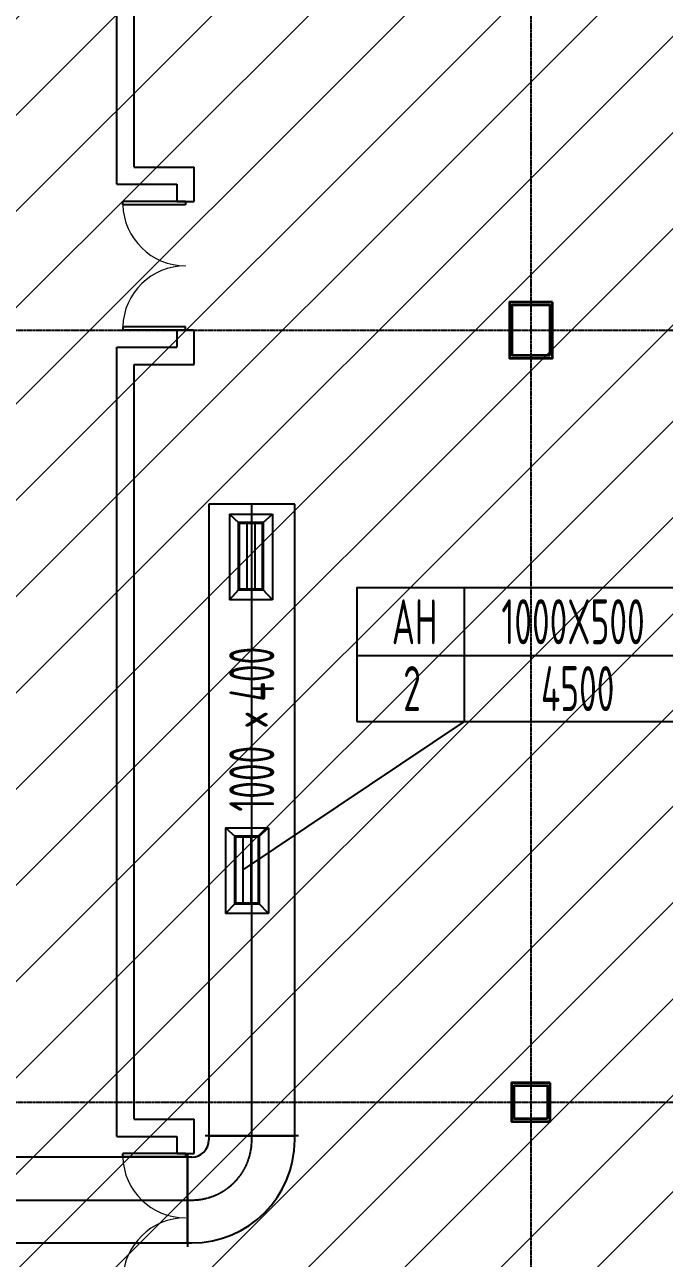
# Model space of a CAD drawing. Extents: x -20827274 to 1300756471, y -549375 to 3431892.
# Drawn here: x -60108 to -52654, y -213082 to -198699 of the extents above; entities that cross this region are included whole.
import ezdxf

# ---------------------------------------------------------------- set-up
doc = ezdxf.new("R2010")
doc.units = 0
doc.header["$LTSCALE"] = 10
for name, pattern in [('CENTER2', [1.125, 0.75, -0.125, 0.125, -0.125]), ('暖附图底图$0$DASH', [0.35, 0.25, -0.1]), ('暖附图底图$0$DOTE', [2.42, 2, -0.2, 0.02, -0.2])]:
    doc.linetypes.add(name, pattern=pattern)
for name, color, linetype in [('1-zs', 3, 'Continuous'), ('1-暖通标注', 4, 'Continuous'), ('1-标注暖通', 4, 'Continuous'), ('DUCT-排风中心线', 5, 'CENTER2'), ('DUCT-排风标注', 3, 'Continuous'), ('DUCT-排风法兰', 2, 'Continuous'), ('DUCT-排风管', 31, 'Continuous'), ('DUCT-排风管端线', 2, 'Continuous'), ('DUCT-排风风口', 7, 'Continuous'), ('暖附图底图$0$1-标注暖通', 8, 'Continuous'), ('暖附图底图$0$A-WALL', 8, 'Continuous'), ('暖附图底图$0$DOOR_FIRE', 8, 'Continuous'), ('暖附图底图$0$DOTE', 8, 'Continuous')]:
    doc.layers.add(name, color=color, linetype=linetype)
doc.layers.add('F-非人防区', color=105, linetype='Continuous', lineweight=15)
doc.layers.add('暖附图底图$0$钢柱', color=8, linetype='Continuous', lineweight=35)
doc.styles.add('8B2_02', font='tssdeng.shx', dxfattribs={"width": 0.6, "bigfont": 'TSSDCHN.shx'})

# ---------------------------------------------------------------- blocks, each defined once
blk = doc.blocks.new('$风口$00000108')
for p, q in [((-250, 135), (-190, 75)), ((-250, -135), (-250, 135)), ((250, 135), (200, 75)), ((250, 135), (250, -135)), ((200, 25), (-190, 25)), ((200, -25), (-190, -25)), ((-250, -135), (-190, -75)), ((250, -135), (-250, -135)), ((200, -75), (250, -135))]:
    blk.add_line(p, q)
at = {"linetype": 'Continuous'}
blk.add_line((250, 135), (-250, 135), dxfattribs=at)
at = {"lineweight": 40}
for p, q in [((-190, 75), (200, 75)), ((-190, -75), (-190, 75)), ((200, 75), (200, -75)), ((-190, -75), (200, -75))]:
    blk.add_line(p, q, dxfattribs=at)
blk = doc.blocks.new('暖附图底图$0$A$C00330F2E')
at = {"layer": '暖附图底图$0$钢柱', "color": 4, "lineweight": 35}
for points in [[(18100, -27000), (17600, -27000), (17600, -27650), (18100, -27650)], [(18070, -27620), (17630, -27620), (17630, -27030), (18070, -27030)], [(18075, -36100), (17625, -36100), (17625, -36550), (18075, -36550)], [(18045, -36520), (17655, -36520), (17655, -36130), (18045, -36130)]]:
    blk.add_lwpolyline(points, close=True, dxfattribs=at)
blk = doc.blocks.new('暖附图底图$0$$DorLib2D$00000002')
for p, q in [((-0.5, 0), (-0.5, 0.4875)), ((-0.475, 0.4875), (-0.5, 0.4875)), ((-0.475, 0), (-0.475, 0.4875)), ((0.475, 0), (0.475, 0.4875)), ((0.475, 0.4875), (0.5, 0.4875)), ((0.5, 0), (0.5, 0.4875)), ((-0.5, 0), (-0.475, 0)), ((0.5, 0), (0.475, 0))]:
    blk.add_line(p, q)
at = {"lineweight": 13}
for centre, start, end in [((-0.4875, 0), 0, 88.53072), ((0.4875, 0), 91.46928, 180)]:
    blk.add_arc(centre, 0.4875, start, end, dxfattribs=at)
blk = doc.blocks.new('暖附图底图$0$AFSFCS')
at = {"layer": '暖附图底图$0$A-WALL'}
for p, q in [((-59033.6, -200560.4), (-59033.6, -193360.4)), ((-58833.6, -200360.4), (-58833.6, -193560.4)), ((-58833.6, -200360.4), (-58133.6, -200360.4)), ((-58133.6, -200760.4), (-58133.6, -200360.4)), ((-59033.6, -200560.4), (-58333.6, -200560.4)), ((-58333.6, -200560.4), (-58333.6, -200760.4)), ((-58333.6, -200760.4), (-58133.6, -200760.4)), ((-58133.6, -202260.4), (-58333.6, -202260.4)), ((-58333.6, -202260.4), (-58333.6, -202460.4)), ((-58133.6, -202660.4), (-58133.6, -202260.4)), ((-59033.6, -211660.4), (-59033.6, -202460.4)), ((-59033.6, -202460.4), (-58333.6, -202460.4)), ((-58833.6, -211460.4), (-58833.6, -202660.4)), ((-58833.6, -202660.4), (-58133.6, -202660.4)), ((-58833.6, -211460.4), (-58133.6, -211460.4)), ((-58133.6, -211860.4), (-58133.6, -211460.4)), ((-59033.6, -211660.4), (-58333.6, -211660.4)), ((-58333.6, -211660.4), (-58333.6, -211860.4)), ((-58333.6, -211860.4), (-58133.6, -211860.4))]:
    blk.add_line(p, q, dxfattribs=at)
at = {"layer": '暖附图底图$0$DOTE', "color": 16, "linetype": '暖附图底图$0$DOTE', "ltscale": 1.5}
for p, q in [((-54208.6, -155629.3), (-54208.6, -385768.2)), ((-113117.3, -202260.4), (10791.4, -202260.4)), ((-113117.3, -211260.4), (10791.4, -211260.4))]:
    blk.add_line(p, q, dxfattribs=at)
blk.add_blockref('暖附图底图$0$A$C00330F2E', (-72058.6, -174935.4))
at = {"layer": '暖附图底图$0$DOOR_FIRE', "xscale": 1500, "yscale": 1500, "zscale": 200, "rotation": 90}
for p in [(-58233.6, -201510.4), (-58233.6, -212610.4)]:
    blk.add_blockref('暖附图底图$0$$DorLib2D$00000002', p, dxfattribs=at)
blk = doc.blocks.new('暖附图底图')
at = {"layer": '暖附图底图$0$1-标注暖通', "linetype": '暖附图底图$0$DASH'}
blk.add_blockref('暖附图底图$0$AFSFCS', (500000, 0), dxfattribs=at)

msp = doc.modelspace()

# ---------------------------------------------------------------- hatches: boundary and pattern name
at = {"layer": 'F-非人防区'}
h = msp.add_hatch(dxfattribs=at)
h.set_pattern_fill('ANSI31', color=8, scale=500)
h.set_pattern_definition([(45, (-67108.6, 126739.6), (-561.266, 561.266), [])])
edge = h.paths.add_edge_path()
edge.add_line((26041.4, -160910.4), (26041.4, -174910.4))
edge.add_line((26041.4, -174910.4), (44466.4, -174910.4))
edge.add_line((44466.4, -174910.4), (44466.4, -230535.4))
edge.add_line((44466.4, -230535.4), (29591.4, -230535.4))
edge.add_line((29591.4, -230535.4), (29591.4, -228585.4))
edge.add_line((29591.4, -228585.4), (32466.4, -228585.4))
edge.add_line((32466.4, -228585.4), (32466.4, -223185.4))
edge.add_line((32466.4, -223185.4), (6116.4, -223185.4))
edge.add_line((6116.4, -223185.4), (6116.4, -236210.4))
edge.add_line((6116.4, -236210.4), (5916.4, -236210.4))
edge.add_line((5916.4, -236210.4), (5921.1, -289912.2))
edge.add_line((5921.1, -289912.2), (35191.4, -289912.2))
edge.add_line((35191.4, -289912.2), (35191.4, -296310.4))
edge.add_line((35191.4, -296310.4), (35041.4, -296310.4))
edge.add_line((35041.4, -296310.4), (35041.4, -296910.4))
edge.add_line((35041.4, -296910.4), (35641.4, -296910.4))
edge.add_line((35641.4, -296910.4), (44736.4, -305099.6))
edge.add_line((44736.4, -305099.6), (22456.5, -329844))
edge.add_line((22456.5, -329844), (22456.5, -340006.4))
edge.add_line((22456.5, -340006.4), (-13248.1, -379660.4))
edge.add_line((-13248.1, -379660.4), (-90108.6, -379660.4))
edge.add_line((-90108.6, -379660.4), (-90108.6, -373660.4))
edge.add_line((-90108.6, -373660.4), (-91358.6, -373660.4))
edge.add_arc((-91358.6, -361660.4), 12000, 180, 270, ccw=False)
edge.add_line((-103358.6, -361660.4), (-103358.6, -333450.4))
edge.add_line((-103358.6, -333450.4), (-95358.6, -333436.6))
edge.add_line((-95358.6, -333436.6), (-95358.6, -160610.4))
edge.add_line((-95358.6, -160610.4), (-86333.4, -160610.4))
edge.add_line((-86333.4, -160610.4), (-86333.6, -149790))
edge.add_line((-86333.6, -149790), (-73433.4, -149790))
edge.add_line((-73433.4, -149790), (-73433.4, -160610.4))
edge.add_line((-73433.4, -160610.4), (26041.4, -160910.4))

# ---------------------------------------------------------------- linework, layer by layer
at = {"layer": '1-暖通标注'}
msp.add_line((-54985.4, -206823.9), (-57564.2, -208553.6, 2600), dxfattribs=at)
at = {"layer": '1-标注暖通'}
msp.add_lwpolyline([(-56237.8, -206823.9), (-52301.9, -206823.9), (-52301.9, -205265.1), (-56237.8, -205265.1)], close=True, dxfattribs=at)
for points in [[(-54985.4, -205265.1), (-54985.4, -206823.9)], [(-56237.8, -206055.6), (-52301.9, -206055.6)]]:
    msp.add_lwpolyline(points, dxfattribs=at)
at = {"layer": 'DUCT-排风中心线'}
for p, q in [((-57461.2, -211652.2), (-57461.2, -204288.5)), ((-57461.2, -211702.4), (-57461.2, -211652.4)), ((-61156.8, -212402.4), (-58211.4, -212402.4)), ((-58211.2, -212402.4), (-58161.2, -212402.4))]:
    msp.add_line(p, q, dxfattribs=at)
msp.add_arc((-58161.2, -211702.4), 700, 270, 0, dxfattribs=at)
at = {"layer": 'DUCT-排风法兰'}
for p, q in [((-56916.2, -211652.3), (-58006.2, -211652.3)), ((-58211.3, -211857.4), (-58211.3, -212947.4))]:
    msp.add_line(p, q, dxfattribs=at)
at = {"layer": 'DUCT-排风法兰', "color": 18, "true_color": 0x000000}
for p in [(-57461.2, -211652.2, 2000), (-57461.2, -211652.4, 2000), (-58211.4, -212402.4, 2000), (-58211.2, -212402.4, 2000)]:
    msp.add_point(p, dxfattribs=at)
at = {"layer": 'DUCT-排风管'}
for p, q in [((-56961.2, -204288.5), (-57961.2, -204288.5)), ((-57961.2, -204288.5), (-57961.2, -211652.2)), ((-56961.2, -211652.2), (-56961.2, -204288.5)), ((-57961.2, -211652.2), (-56961.2, -211652.2)), ((-57961.2, -211652.4), (-57961.2, -211702.4)), ((-56961.2, -211702.4), (-56961.2, -211652.4)), ((-58211.4, -211902.4), (-61156.8, -211902.4)), ((-58211.4, -212902.4), (-58211.4, -211902.4)), ((-58161.2, -211902.4), (-58211.2, -211902.4)), ((-61156.8, -212902.4), (-58211.4, -212902.4)), ((-58211.2, -212902.4), (-58161.2, -212902.4))]:
    msp.add_line(p, q, dxfattribs=at)
for radius in [1200, 200]:
    msp.add_arc((-58161.2, -211702.4), radius, 270, 0, dxfattribs=at)
at = {"layer": 'DUCT-排风管', "color": 18, "true_color": 0x000000}
for p in [(-57461.2, -211652.4, 2000), (-58211.2, -212402.4, 2000)]:
    msp.add_point(p, dxfattribs=at)
at = {"layer": 'DUCT-排风管端线'}
for p, q in [((-56961.2, -211652.4), (-57961.2, -211652.4)), ((-58211.2, -212902.4), (-58211.2, -211902.4))]:
    msp.add_line(p, q, dxfattribs=at)

# ---------------------------------------------------------------- block references
at = {"layer": '1-zs'}
msp.add_blockref('暖附图底图', (-500000, 0), dxfattribs=at)
at = {"layer": 'DUCT-排风风口', "xscale": 2, "yscale": 1.851851851851852, "rotation": 89.99999999999999}
for p in [(-57471.6, -204905.9, 2600), (-57517.9, -208563.6, 2600)]:
    msp.add_blockref('$风口$00000108', p, dxfattribs=at)

# ---------------------------------------------------------------- texts
at = {"layer": '1-标注暖通', "style": '8B2_02', "width": 0.6}
for s, p in [('AH', (-55829.7, -205922.9)), ('1000X500', (-54552.3, -205922.9)), ('2', (-55696.4, -206702.3)), ('4500', (-54091.9, -206702.3))]:
    msp.add_text(s, height=525, dxfattribs=at).set_placement(p)
at = {"layer": 'DUCT-排风标注', "style": '8B2_02', "width": 0.6}
for s, p in [('400', (-57198.7, -206590, 2000)), ('×', (-57198.7, -206905, 2000)), ('1000', (-57198.7, -207874.2, 2000))]:
    msp.add_text(s, height=525, rotation=90, dxfattribs=at).set_placement(p)

doc.saveas('drawing.dxf')
